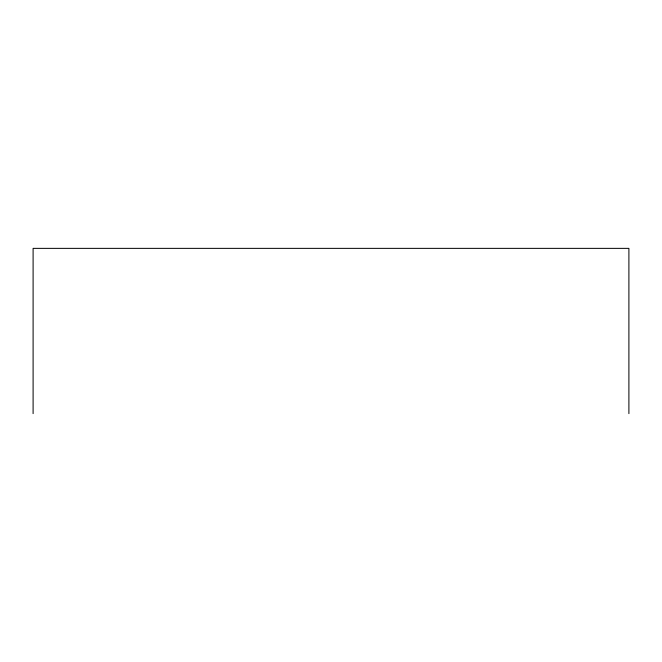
<?xml version="1.0" encoding="UTF-8"?>
<svg xmlns="http://www.w3.org/2000/svg" width="662" height="662" viewBox="0 0 662 662"><rect width="100%" height="100%" fill="white"/><g stroke="black" fill="none" stroke-linecap="round" stroke-linejoin="round"><path stroke-width="0.99" d="M628.9 413.634L628.9 248.366L33.1 248.366L33.1 413.634"/></g></svg>
